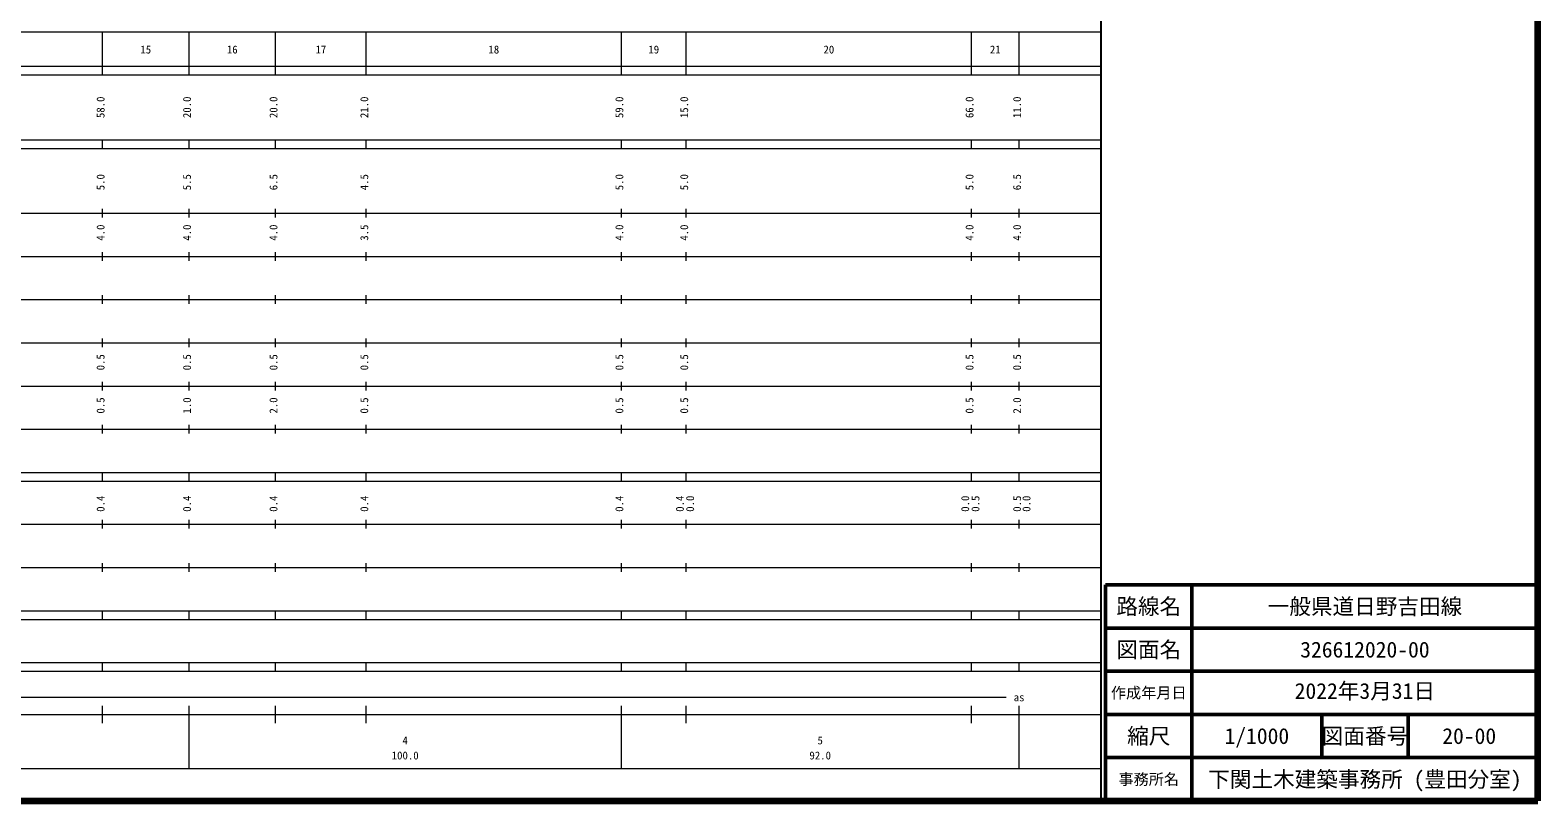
# Model space of a CAD drawing. Units: millimetres on the paper, enlarged 1000 times. Extents: x 40000 to 680000, y 20000 to 380000.
# Drawn here: x 331250 to 680000, y 20000 to 198357 of the extents above; entities that cross this region are included whole.
import ezdxf
from ezdxf.enums import TextEntityAlignment as Align

# ---------------------------------------------------------------- set-up
doc = ezdxf.new("R2010")
doc.units = ezdxf.units.MM
doc.header["$LTSCALE"] = 1000
for name, color, linetype, lineweight in [('M-TTL', 2, 'Continuous', 140), ('M-TTL-BAND', 7, 'Continuous', 13), ('M-TTL-FRAM', 2, 'Continuous', 50), ('M-TTL-LINE', 7, 'Continuous', 50)]:
    doc.layers.add(name, color=color, linetype=linetype, lineweight=lineweight)
doc.layers.add('M-TTL-TXT', color=7, linetype='Continuous')
doc.styles.add('ＭＳ ゴシック', font='')
doc.styles.get('ＭＳ ゴシック').set_extended_font_data('MS Gothic')

msp = doc.modelspace()

# ---------------------------------------------------------------- linework, layer by layer
at = {"layer": 'M-TTL'}
for p, q in [((680000, 20000), (680000, 380000)), ((40000, 20000), (680000, 20000))]:
    msp.add_line(p, q, dxfattribs=at)
at = {"layer": 'M-TTL-BAND', "lineweight": 25}
msp.add_line((579000, 20000), (579000, 370000), dxfattribs=at)
at = {"layer": 'M-TTL-BAND'}
for p, q in [((68000, 198000), (579000, 198000)), ((348000, 188000), (348000, 198000)), ((368000, 188000), (368000, 198000)), ((388000, 188000), (388000, 198000)), ((409000, 188000), (409000, 198000)), ((468000, 188000), (468000, 198000)), ((483000, 188000), (483000, 198000)), ((549000, 188000), (549000, 198000)), ((560000, 188000), (560000, 198000)), ((40000, 190000), (579000, 190000)), ((40000, 188000), (579000, 188000)), ((40000, 173000), (579000, 173000)), ((40000, 171000), (579000, 171000)), ((348000, 171000), (348000, 173000)), ((368000, 171000), (368000, 173000)), ((388000, 171000), (388000, 173000)), ((409000, 171000), (409000, 173000)), ((468000, 171000), (468000, 173000)), ((483000, 171000), (483000, 173000)), ((549000, 171000), (549000, 173000)), ((560000, 171000), (560000, 173000)), ((348000, 155000), (348000, 157000)), ((368000, 155000), (368000, 157000)), ((388000, 155000), (388000, 157000)), ((409000, 155000), (409000, 157000)), ((468000, 155000), (468000, 157000)), ((483000, 155000), (483000, 157000)), ((549000, 155000), (549000, 157000)), ((560000, 155000), (560000, 157000)), ((40000, 156000), (579000, 156000)), ((348000, 145000), (348000, 147000)), ((368000, 145000), (368000, 147000)), ((388000, 145000), (388000, 147000)), ((409000, 145000), (409000, 147000)), ((468000, 145000), (468000, 147000)), ((483000, 145000), (483000, 147000)), ((549000, 145000), (549000, 147000)), ((560000, 145000), (560000, 147000)), ((46000, 146000), (579000, 146000)), ((348000, 135000), (348000, 137000)), ((368000, 135000), (368000, 137000)), ((388000, 135000), (388000, 137000)), ((409000, 135000), (409000, 137000)), ((468000, 135000), (468000, 137000)), ((483000, 135000), (483000, 137000)), ((549000, 135000), (549000, 137000)), ((560000, 135000), (560000, 137000)), ((52000, 136000), (579000, 136000)), ((46000, 126000), (579000, 126000)), ((348000, 125000), (348000, 127000)), ((368000, 125000), (368000, 127000)), ((388000, 125000), (388000, 127000)), ((409000, 125000), (409000, 127000)), ((468000, 125000), (468000, 127000)), ((483000, 125000), (483000, 127000)), ((549000, 125000), (549000, 127000)), ((560000, 125000), (560000, 127000)), ((52000, 116000), (579000, 116000)), ((348000, 115000), (348000, 117000)), ((368000, 115000), (368000, 117000)), ((388000, 115000), (388000, 117000)), ((409000, 115000), (409000, 117000)), ((468000, 115000), (468000, 117000)), ((483000, 115000), (483000, 117000)), ((549000, 115000), (549000, 117000)), ((560000, 115000), (560000, 117000)), ((46000, 106000), (579000, 106000)), ((348000, 105000), (348000, 107000)), ((368000, 105000), (368000, 107000)), ((388000, 105000), (388000, 107000)), ((409000, 105000), (409000, 107000)), ((468000, 105000), (468000, 107000)), ((483000, 105000), (483000, 107000)), ((549000, 105000), (549000, 107000)), ((560000, 105000), (560000, 107000)), ((40000, 96000), (579000, 96000)), ((348000, 94000), (348000, 96000)), ((368000, 94000), (368000, 96000)), ((388000, 94000), (388000, 96000)), ((409000, 94000), (409000, 96000)), ((468000, 94000), (468000, 96000)), ((483000, 94000), (483000, 96000)), ((549000, 94000), (549000, 96000)), ((560000, 94000), (560000, 96000)), ((40000, 94000), (579000, 94000)), ((49000, 84000), (579000, 84000)), ((348000, 83000), (348000, 85000)), ((368000, 83000), (368000, 85000)), ((388000, 83000), (388000, 85000)), ((409000, 83000), (409000, 85000)), ((468000, 83000), (468000, 85000)), ((483000, 83000), (483000, 85000)), ((549000, 83000), (549000, 85000)), ((560000, 83000), (560000, 85000)), ((40000, 74000), (579000, 74000)), ((348000, 73000), (348000, 75000)), ((368000, 73000), (368000, 75000)), ((388000, 73000), (388000, 75000)), ((409000, 73000), (409000, 75000)), ((468000, 73000), (468000, 75000)), ((483000, 73000), (483000, 75000)), ((549000, 73000), (549000, 75000)), ((560000, 73000), (560000, 75000)), ((40000, 64000), (579000, 64000)), ((348000, 62000), (348000, 64000)), ((368000, 62000), (368000, 64000)), ((388000, 62000), (388000, 64000)), ((409000, 62000), (409000, 64000)), ((468000, 62000), (468000, 64000)), ((483000, 62000), (483000, 64000)), ((549000, 62000), (549000, 64000)), ((560000, 62000), (560000, 64000)), ((40000, 62000), (579000, 62000)), ((40000, 52000), (579000, 52000)), ((40000, 50000), (579000, 50000)), ((348000, 50000), (348000, 52000)), ((368000, 50000), (368000, 52000)), ((388000, 50000), (388000, 52000)), ((409000, 50000), (409000, 52000)), ((468000, 50000), (468000, 52000)), ((483000, 50000), (483000, 52000)), ((549000, 50000), (549000, 52000)), ((560000, 50000), (560000, 52000)), ((71000, 44000), (557000, 44000)), ((348000, 38000), (348000, 42000)), ((368000, 27500), (368000, 42000)), ((388000, 38000), (388000, 42000)), ((409000, 38000), (409000, 42000)), ((468000, 27500), (468000, 42000)), ((483000, 38000), (483000, 42000)), ((549000, 38000), (549000, 42000)), ((560000, 27500), (560000, 42000)), ((40000, 40000), (579000, 40000)), ((68000, 27500), (579000, 27500))]:
    msp.add_line(p, q, dxfattribs=at)
at = {"layer": 'M-TTL-FRAM'}
for p, q in [((680000, 70000), (580000, 70000)), ((580000, 70000), (580000, 20000))]:
    msp.add_line(p, q, dxfattribs=at)
at = {"layer": 'M-TTL-LINE'}
for p, q in [((600000, 70000), (600000, 20000)), ((680000, 60000), (580000, 60000)), ((680000, 50000), (580000, 50000)), ((680000, 40000), (580000, 40000)), ((630000, 40000), (630000, 30000)), ((650000, 40000), (650000, 30000)), ((680000, 30000), (580000, 30000))]:
    msp.add_line(p, q, dxfattribs=at)

# ---------------------------------------------------------------- texts
at = {"layer": 'M-TTL-BAND', "style": 'ＭＳ ゴシック'}
for s, p in [('15', (358000, 192405)), ('16', (378000, 192405)), ('17', (398500, 192405)), ('18', (438500, 192405)), ('19', (475500, 192405)), ('20', (516000, 192405)), ('21', (554500, 192405)), ('as', (560000, 42500)), ('100.0', (418000, 29033)), ('4', (418000, 32523)), ('92.0', (514000, 29033)), ('5', (514000, 32523))]:
    msp.add_text(s, height=1833, dxfattribs=at).set_placement(p, align=Align.BOTTOM_CENTER)
for s, p in [('58.0', (349000, 180500)), ('20.0', (369000, 180500)), ('20.0', (389000, 180500)), ('21.0', (410000, 180500)), ('59.0', (469000, 180500)), ('15.0', (484000, 180500)), ('66.0', (550000, 180500)), ('11.0', (561000, 180500)), ('5.0', (349000, 163174)), ('5.5', (369000, 163174)), ('6.5', (389000, 163174)), ('4.5', (410000, 163174)), ('5.0', (469000, 163174)), ('5.0', (484000, 163174)), ('5.0', (550000, 163174)), ('6.5', (561000, 163174)), ('4.0', (349000, 151500)), ('4.0', (369000, 151500)), ('4.0', (389000, 151500)), ('3.5', (410000, 151500)), ('4.0', (469000, 151500)), ('4.0', (484000, 151500)), ('4.0', (550000, 151500)), ('4.0', (561000, 151500)), ('0.5', (349000, 121500)), ('0.5', (369000, 121500)), ('0.5', (389000, 121500)), ('0.5', (410000, 121500)), ('0.5', (469000, 121500)), ('0.5', (484000, 121500)), ('0.5', (550000, 121500)), ('0.5', (561000, 121500)), ('0.5', (349000, 111500)), ('1.0', (369000, 111500)), ('2.0', (389000, 111500)), ('0.5', (410000, 111500)), ('0.5', (469000, 111500)), ('0.5', (484000, 111500)), ('0.5', (550000, 111500)), ('2.0', (561000, 111500)), ('0.4', (349000, 88764)), ('0.4', (369000, 88764)), ('0.4', (389000, 88764)), ('0.4', (410000, 88764)), ('0.4', (469000, 88764)), ('0.4', (483000, 88764)), ('0.0', (485370, 88764)), ('0.0', (549000, 88764)), ('0.5', (551370, 88764)), ('0.5', (561000, 88764)), ('0.0', (563177, 88764))]:
    msp.add_text(s, height=1833, rotation=90, dxfattribs=at).set_placement(p, align=Align.BOTTOM_CENTER)
at = {"layer": 'M-TTL-TXT', "style": 'ＭＳ ゴシック'}
for s, height, p in [('路線名', 3666, (590000, 65000)), ('路線名', 3666, (590000, 65000)), ('一般県道日野吉田線', 3666, (640000, 65000)), ('図面名', 3666, (590000, 55000)), ('図面名', 3666, (590000, 55000)), ('326612020-00', 3666, (640000, 55000)), ('作成年月日', 2566, (590000, 45000)), ('作成年月日', 2566, (590000, 45000)), ('縮尺', 3666, (590000, 35000)), ('縮尺', 3666, (590000, 35000)), ('1/1000', 3666, (615000, 35000)), ('図面番号', 3666, (640000, 35000)), ('図面番号', 3666, (640000, 35000)), ('20-00', 3666, (664125, 35000)), ('事務所名', 2566, (590000, 25000)), ('事務所名', 2566, (590000, 25000)), ('下関土木建築事務所 (豊田分室)', 3666, (640000, 25000))]:
    msp.add_text(s, height=height, dxfattribs=at).set_placement(p, align=Align.MIDDLE_CENTER)
msp.add_text('2022年3月31日', height=3666, dxfattribs=at).set_placement((623750, 42500), align=Align.BOTTOM_LEFT)

doc.saveas('drawing.dxf')
